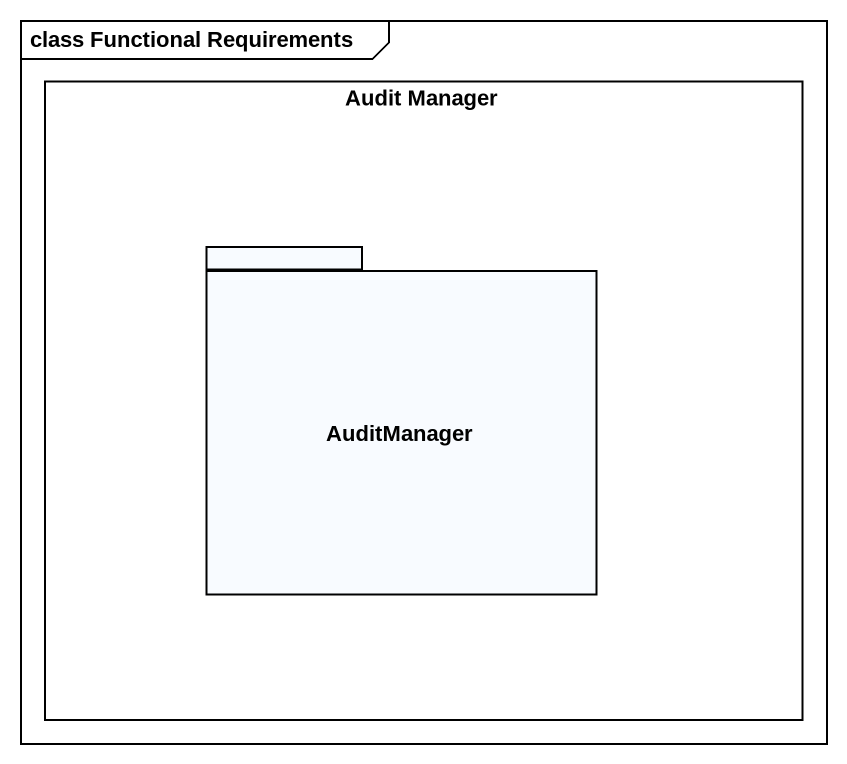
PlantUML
@startuml
mainframe class Functional Requirements
rectangle "Audit Manager" as Audit_Manager {
  package AuditManager {
  }
}
@enduml
